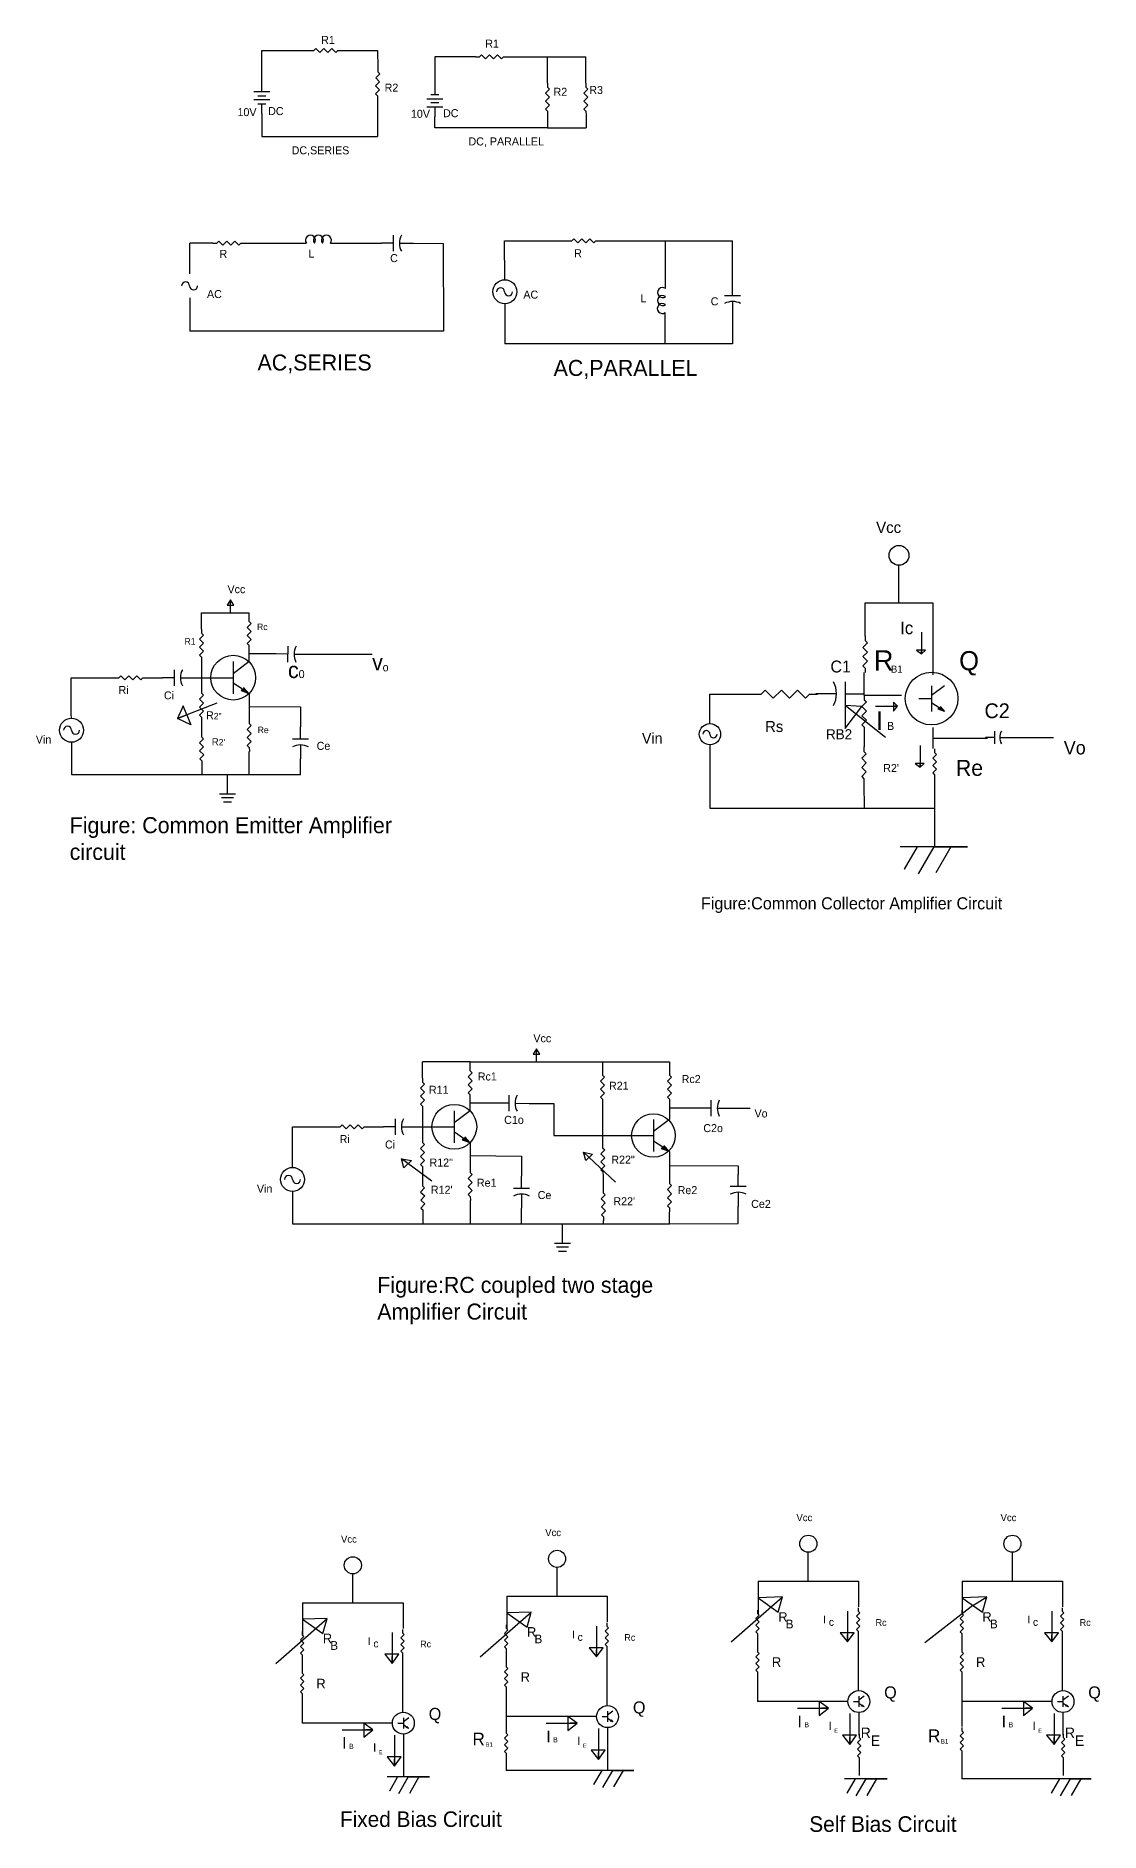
# Model space of a CAD drawing. Header units: inches. Extents: x 49.2 to 70.8, y -5.9 to 40.9.
# Drawn here: x 50.66 to 63.96, y 18.48 to 40.93 of the extents above; entities that cross this region are included whole.
import ezdxf

# ---------------------------------------------------------------- set-up
doc = ezdxf.new("R2010")
doc.units = ezdxf.units.IN
doc.header["$MEASUREMENT"] = 0

# ---------------------------------------------------------------- blocks, each defined once
blk = doc.blocks.new('Resistor')
at = {"color": 7}
blk.add_lwpolyline([(0, 0), (0.05, 0), (0.075, 0.025), (0.125, -0.025), (0.175, 0.025), (0.225, -0.025), (0.275, 0.025), (0.325, -0.025), (0.35, 0), (0.4, 0)], dxfattribs=at)
blk = doc.blocks.new('Battery')
at = {"color": 7}
for p, q in [((0, 0), (0.125, 0)), ((0.125, 0.05), (0.125, -0.05)), ((0.175, -0.1), (0.175, 0.1)), ((0.225, 0.05), (0.225, -0.05)), ((0.275, -0.1), (0.275, 0.1)), ((0.275, 0), (0.4, 0))]:
    blk.add_line(p, q, dxfattribs=at)
blk = doc.blocks.new('Capacitor')
at = {"color": 7}
for p, q in [((0.15, 0), (0, 0)), ((0.15, -0.1), (0.15, 0.1)), ((0.225, 0), (0.4, 0))]:
    blk.add_line(p, q, dxfattribs=at)
blk.add_arc((0.4375, 0), 0.2125, 151.9275, 208.0725, dxfattribs=at)
blk = doc.blocks.new('Inductor')
at = {"color": 7}
for p, q in [((0, 0), (0.05, 0)), ((0.35, 0), (0.4, 0))]:
    blk.add_line(p, q, dxfattribs=at)
for centre in [(0.1, 0.0375), (0.2, 0.0375), (0.3, 0.0375)]:
    blk.add_arc(centre, 0.0625, 323.1301, 216.8699, dxfattribs=at)
blk = doc.blocks.new('Transistor - NPN')
at = {"color": 7}
for p, q in [((0, 0), (0.199999, 0)), ((0.199999, 0.2), (0.199999, -0.2)), ((0.399999, 0.2), (0.199999, 0.05)), ((0.316132, -0.145536), (0.201153, -0.069033)), ((0.302516, -0.166503), (0.316132, -0.145536)), ((0.399999, -0.2), (0.302516, -0.166503)), ((0.329748, -0.124569), (0.399999, -0.2))]:
    blk.add_line(p, q, dxfattribs=at)
blk.add_solid([(0.302516, -0.166503), (0.399999, -0.2), (0.329748, -0.124569)], dxfattribs=at)
blk = doc.blocks.new('Ground')
at = {"color": 7}
for p, q in [((-0.1, 0), (0.1, 0)), ((0.075, -0.05), (-0.075, -0.05)), ((-0.05, -0.1), (0.05, -0.1))]:
    blk.add_line(p, q, dxfattribs=at)

msp = doc.modelspace()

# ---------------------------------------------------------------- linework, layer by layer
for p, q in [((53.483, 40.743), (54.082, 40.743)), ((53.483, 40.354), (53.483, 40.743)), ((54.48, 40.743), (54.928, 40.743)), ((54.928, 40.743), (54.93, 40.526)), ((56.152, 40.665), (55.643, 40.665)), ((55.643, 40.665), (55.643, 40.314)), ((56.552, 40.665), (57.531, 40.665)), ((57.052, 40.337), (57.052, 40.665)), ((57.531, 40.337), (57.531, 40.665)), ((53.483, 39.954), (53.483, 39.669)), ((54.927, 40.126), (54.927, 39.669)), ((55.643, 39.778), (55.643, 39.914)), ((57.052, 39.778), (55.643, 39.778)), ((57.052, 39.937), (57.052, 39.778)), ((57.052, 39.778), (57.533, 39.778)), ((57.533, 39.937), (57.533, 39.778)), ((53.483, 39.669), (54.927, 39.669)), ((52.583, 37.952), (52.583, 38.335)), ((52.869, 38.335), (52.583, 38.335)), ((53.269, 38.335), (53.989, 38.335)), ((54.389, 38.335), (54.976, 38.335)), ((55.376, 38.335), (55.746, 38.334)), ((55.746, 38.334), (55.75, 37.236)), ((56.514, 38.364), (57.305, 38.364)), ((56.519, 37.88), (56.514, 38.364)), ((57.705, 38.364), (59.365, 38.365)), ((58.527, 37.82), (58.527, 38.363)), ((59.365, 37.819), (59.365, 38.365)), ((52.583, 37.652), (52.583, 37.236)), ((56.519, 37.58), (56.519, 37.081)), ((58.523, 37.081), (58.523, 37.42)), ((59.365, 37.433), (59.365, 37.081)), ((55.75, 37.236), (52.583, 37.236)), ((58.523, 37.081), (56.519, 37.081)), ((59.365, 37.081), (58.523, 37.081)), ((61.444, 34.249), (61.444, 34.311)), ((61.444, 33.841), (61.444, 34.249)), ((52.727, 33.516), (52.727, 33.719)), ((52.727, 33.719), (53.049, 33.719)), ((53.09, 33.881), (53.049, 33.816)), ((53.049, 33.816), (53.133, 33.816)), ((53.049, 33.719), (53.049, 33.719)), ((53.049, 33.719), (53.049, 33.719)), ((53.049, 33.719), (53.322, 33.719)), ((53.09, 33.719), (53.09, 33.881)), ((53.133, 33.816), (53.09, 33.881)), ((53.322, 33.658), (53.322, 33.719)), ((61.023, 33.428), (61.023, 33.841)), ((61.023, 33.841), (61.866, 33.841)), ((61.866, 33.841), (61.866, 33.328)), ((61.726, 33.476), (61.726, 33.204)), ((53.324, 33.108), (53.324, 33.258)), ((61.777, 33.251), (61.664, 33.251)), ((61.664, 33.251), (61.726, 33.204)), ((61.726, 33.204), (61.726, 33.255)), ((61.726, 33.204), (61.777, 33.251)), ((61.866, 33.328), (61.867, 32.944)), ((52.727, 33.116), (52.727, 32.764)), ((53.659, 33.204), (53.324, 33.204)), ((54.059, 33.201), (54.86, 33.201)), ((51.1, 32.451), (51.1, 32.908)), ((51.1, 32.908), (51.646, 32.908)), ((52.046, 32.908), (52.238, 32.908)), ((52.638, 32.908), (52.924, 32.908)), ((61.009, 32.69), (61.009, 32.971)), ((52.917, 32.589), (52.427, 32.397)), ((52.499, 32.558), (52.427, 32.397)), ((52.545, 32.443), (52.499, 32.558)), ((53.324, 32.708), (53.322, 32.387)), ((53.323, 32.547), (53.963, 32.543)), ((53.963, 32.543), (53.963, 32.292)), ((59.082, 32.335), (59.082, 32.701)), ((59.082, 32.701), (59.624, 32.701)), ((61.274, 32.162), (60.773, 32.561)), ((60.773, 32.561), (60.773, 32.271)), ((60.98, 32.547), (60.773, 32.561)), ((60.773, 32.271), (60.98, 32.547)), ((61.009, 32.69), (61.477, 32.69)), ((61.151, 32.552), (61.424, 32.552)), ((61.424, 32.552), (61.373, 32.552)), ((61.424, 32.552), (61.376, 32.603)), ((61.376, 32.603), (61.376, 32.49)), ((61.376, 32.49), (61.424, 32.552)), ((52.427, 32.397), (52.545, 32.443)), ((52.427, 32.397), (52.427, 32.397)), ((52.427, 32.397), (52.427, 32.397)), ((52.427, 32.397), (52.427, 32.397)), ((52.427, 32.397), (52.427, 32.397)), ((52.427, 32.397), (52.427, 32.397)), ((52.427, 32.397), (52.427, 32.397)), ((52.427, 32.397), (52.427, 32.397)), ((52.427, 32.397), (52.427, 32.397)), ((52.594, 32.318), (52.427, 32.397)), ((52.545, 32.443), (52.594, 32.318)), ((52.727, 32.364), (52.727, 32.218)), ((61.009, 32.262), (61.009, 32.044)), ((61.868, 32.286), (61.868, 32.022)), ((61.868, 32.154), (62.551, 32.154)), ((62.822, 32.162), (63.375, 32.162)), ((51.102, 32.051), (51.102, 31.697)), ((53.325, 31.697), (53.325, 31.987)), ((53.963, 31.697), (53.963, 31.892)), ((59.082, 32.069), (59.082, 31.693)), ((61.71, 32.061), (61.71, 31.789)), ((51.102, 31.697), (52.731, 31.697)), ((52.731, 31.818), (52.731, 31.697)), ((52.731, 31.697), (53.325, 31.697)), ((53.052, 31.457), (53.053, 31.699)), ((53.325, 31.697), (53.963, 31.697)), ((59.082, 31.693), (59.082, 31.276)), ((61.761, 31.836), (61.648, 31.836)), ((61.648, 31.836), (61.71, 31.789)), ((61.71, 31.789), (61.71, 31.84)), ((61.71, 31.789), (61.761, 31.836)), ((61.889, 31.649), (61.889, 30.794)), ((61.007, 31.587), (61.01, 31.276)), ((59.082, 31.276), (61.01, 31.276)), ((61.01, 31.276), (61.881, 31.276)), ((61.881, 30.794), (61.461, 30.794)), ((61.671, 30.794), (61.508, 30.514)), ((61.881, 30.794), (61.686, 30.459)), ((61.881, 30.794), (62.302, 30.794)), ((62.302, 30.794), (61.881, 30.794)), ((62.091, 30.794), (61.903, 30.471)), ((61.508, 30.514), (61.508, 30.514)), ((55.49, 27.904), (55.49, 28.107)), ((56.085, 28.107), (55.49, 28.107)), ((55.49, 27.904), (55.49, 28.107)), ((56.085, 28.107), (55.49, 28.107)), ((56.085, 28.047), (56.085, 28.107)), ((56.085, 28.107), (57.74, 28.107)), ((56.085, 28.047), (56.085, 28.107)), ((56.085, 28.107), (57.74, 28.107)), ((56.913, 28.27), (56.871, 28.204)), ((56.913, 28.27), (56.871, 28.204)), ((56.871, 28.204), (56.955, 28.204)), ((56.871, 28.204), (56.955, 28.204)), ((56.913, 28.107), (56.913, 28.27)), ((56.955, 28.204), (56.913, 28.27)), ((56.913, 28.107), (56.913, 28.27)), ((56.955, 28.204), (56.913, 28.27)), ((57.74, 28.107), (57.74, 27.942)), ((57.74, 28.107), (58.578, 28.107)), ((57.74, 28.107), (57.74, 27.942)), ((57.74, 28.107), (58.578, 28.107)), ((58.578, 28.107), (58.578, 27.991)), ((58.578, 28.107), (58.578, 27.991)), ((56.087, 27.497), (56.087, 27.647)), ((56.087, 27.497), (56.087, 27.647)), ((55.49, 27.504), (55.49, 27.152)), ((55.49, 27.504), (55.49, 27.152)), ((56.422, 27.592), (56.087, 27.592)), ((56.422, 27.592), (56.087, 27.592)), ((56.822, 27.589), (57.129, 27.587)), ((56.822, 27.589), (57.129, 27.587)), ((57.129, 27.587), (57.129, 27.187)), ((57.129, 27.587), (57.129, 27.187)), ((57.74, 27.592), (57.74, 27.083)), ((57.74, 27.592), (57.74, 27.083)), ((58.575, 27.387), (58.578, 27.39)), ((58.575, 27.387), (58.578, 27.39)), ((58.578, 27.591), (58.578, 27.39)), ((58.578, 27.591), (58.578, 27.39)), ((58.949, 27.53), (58.578, 27.53)), ((58.949, 27.53), (58.578, 27.53)), ((59.349, 27.53), (59.586, 27.53)), ((59.349, 27.53), (59.586, 27.53)), ((53.863, 26.839), (53.863, 27.297)), ((53.863, 27.297), (54.409, 27.297)), ((53.863, 26.839), (53.863, 27.297)), ((53.863, 27.297), (54.409, 27.297)), ((54.809, 27.297), (55.001, 27.297)), ((54.809, 27.297), (55.001, 27.297)), ((55.401, 27.297), (55.687, 27.297)), ((55.401, 27.297), (55.687, 27.297)), ((57.129, 27.187), (58.175, 27.187)), ((57.129, 27.187), (58.175, 27.187)), ((56.087, 27.097), (56.084, 26.775)), ((56.087, 27.097), (56.084, 26.775)), ((56.086, 26.936), (56.726, 26.931)), ((56.086, 26.936), (56.726, 26.931)), ((56.726, 26.931), (56.726, 26.68)), ((56.726, 26.931), (56.726, 26.68)), ((57.902, 26.604), (57.501, 26.98)), ((57.501, 26.98), (57.614, 26.953)), ((57.529, 26.874), (57.501, 26.98)), ((57.902, 26.604), (57.501, 26.98)), ((57.501, 26.98), (57.614, 26.953)), ((57.529, 26.874), (57.501, 26.98)), ((57.614, 26.953), (57.529, 26.874)), ((57.614, 26.953), (57.529, 26.874)), ((58.575, 26.987), (58.575, 26.636)), ((58.575, 26.987), (58.575, 26.636)), ((55.605, 26.617), (55.225, 26.897)), ((55.225, 26.897), (55.35, 26.877)), ((55.255, 26.785), (55.225, 26.897)), ((55.605, 26.617), (55.225, 26.897)), ((55.225, 26.897), (55.35, 26.877)), ((55.255, 26.785), (55.225, 26.897)), ((55.35, 26.877), (55.255, 26.785)), ((55.35, 26.877), (55.255, 26.785)), ((55.49, 26.752), (55.49, 26.607)), ((55.49, 26.752), (55.49, 26.607)), ((58.575, 26.811), (59.436, 26.809)), ((58.575, 26.811), (59.436, 26.809)), ((59.436, 26.809), (59.436, 26.703)), ((59.436, 26.809), (59.436, 26.703)), ((57.746, 26.683), (57.746, 26.523)), ((57.746, 26.683), (57.746, 26.523)), ((53.865, 26.439), (53.865, 26.085)), ((53.865, 26.439), (53.865, 26.085)), ((56.088, 26.085), (56.088, 26.375)), ((56.088, 26.085), (56.088, 26.375)), ((56.726, 26.085), (56.726, 26.28)), ((56.726, 26.085), (56.726, 26.28)), ((59.436, 26.09), (59.436, 26.303)), ((59.436, 26.09), (59.436, 26.303)), ((53.865, 26.085), (55.493, 26.085)), ((53.865, 26.085), (55.493, 26.085)), ((55.493, 26.207), (55.493, 26.085)), ((55.493, 26.207), (55.493, 26.085)), ((55.493, 26.085), (56.088, 26.085)), ((55.493, 26.085), (56.088, 26.085)), ((56.088, 26.085), (56.726, 26.085)), ((56.088, 26.085), (56.726, 26.085)), ((56.726, 26.085), (57.752, 26.086)), ((56.726, 26.085), (57.752, 26.086)), ((57.239, 25.844), (57.239, 26.086)), ((57.239, 25.844), (57.239, 26.086)), ((57.752, 26.086), (57.752, 26.124)), ((57.752, 26.086), (57.752, 26.124)), ((57.752, 26.086), (58.576, 26.086)), ((57.752, 26.086), (58.576, 26.086)), ((58.576, 26.086), (58.575, 26.236)), ((58.576, 26.086), (58.575, 26.236)), ((58.576, 26.086), (59.436, 26.09)), ((58.576, 26.086), (59.436, 26.09)), ((57.171, 21.726), (57.171, 21.793)), ((60.311, 21.913), (60.311, 21.98)), ((60.311, 21.619), (60.311, 21.913)), ((62.862, 21.913), (62.862, 21.98)), ((62.862, 21.619), (62.862, 21.913)), ((54.619, 21.644), (54.619, 21.711)), ((54.619, 21.35), (54.619, 21.644)), ((57.171, 21.432), (57.171, 21.726)), ((59.683, 21.619), (59.683, 21.206)), ((59.683, 21.619), (60.939, 21.619)), ((60.939, 21.619), (60.939, 21.299)), ((62.234, 21.619), (62.234, 21.206)), ((62.234, 21.619), (63.49, 21.619)), ((63.49, 21.619), (63.49, 21.299)), ((53.991, 21.35), (53.991, 20.937)), ((53.991, 21.35), (55.247, 21.35)), ((55.247, 21.35), (55.247, 21.03)), ((56.543, 21.432), (56.543, 21.018)), ((56.543, 21.432), (57.799, 21.432)), ((57.799, 21.432), (57.799, 21.112)), ((59.348, 20.861), (59.989, 21.422)), ((59.989, 21.422), (59.683, 21.412)), ((59.683, 21.412), (59.936, 21.232)), ((59.936, 21.232), (59.989, 21.422)), ((62.541, 21.422), (62.234, 21.412)), ((62.234, 21.412), (62.487, 21.232)), ((62.369, 21.316), (62.541, 21.422)), ((62.487, 21.232), (62.541, 21.422)), ((53.656, 20.592), (54.297, 21.153)), ((54.297, 21.153), (53.991, 21.143)), ((53.991, 21.143), (54.244, 20.964)), ((54.244, 20.964), (54.297, 21.153)), ((56.208, 20.674), (56.849, 21.234)), ((56.849, 21.234), (56.543, 21.225)), ((56.543, 21.225), (56.796, 21.045)), ((56.796, 21.045), (56.849, 21.234)), ((60.803, 21.246), (60.803, 20.861)), ((62.369, 21.316), (61.768, 20.851)), ((63.354, 21.246), (63.354, 20.861)), ((55.111, 20.978), (55.111, 20.592)), ((57.663, 21.059), (57.663, 20.674)), ((59.677, 20.946), (59.677, 20.738)), ((60.886, 20.976), (60.711, 20.976)), ((60.711, 20.976), (60.803, 20.861)), ((60.803, 20.861), (60.886, 20.976)), ((60.803, 20.861), (60.803, 20.947)), ((60.933, 20.952), (60.933, 20.244)), ((62.228, 20.946), (62.228, 20.738)), ((63.437, 20.976), (63.262, 20.976)), ((63.262, 20.976), (63.354, 20.861)), ((63.354, 20.861), (63.437, 20.976)), ((63.354, 20.861), (63.354, 20.947)), ((63.484, 20.952), (63.484, 20.244)), ((53.985, 20.677), (53.985, 20.469)), ((55.193, 20.707), (55.019, 20.707)), ((55.019, 20.707), (55.111, 20.592)), ((55.111, 20.592), (55.193, 20.707)), ((55.111, 20.592), (55.111, 20.679)), ((55.241, 20.683), (55.241, 19.975)), ((56.537, 20.759), (56.537, 20.551)), ((57.746, 20.788), (57.571, 20.788)), ((57.571, 20.788), (57.663, 20.674)), ((57.663, 20.674), (57.746, 20.788)), ((57.663, 20.674), (57.663, 20.76)), ((57.793, 20.765), (57.793, 20.057)), ((59.677, 20.445), (59.677, 20.115)), ((62.228, 20.445), (62.228, 20.115)), ((56.537, 20.257), (56.537, 19.927)), ((60.967, 20.268), (60.967, 20.268)), ((63.518, 20.268), (63.518, 20.268)), ((53.985, 20.176), (53.985, 19.846)), ((55.275, 19.999), (55.275, 19.999)), ((57.827, 20.081), (57.827, 20.081)), ((60.805, 20.115), (59.677, 20.115)), ((60.176, 20.033), (60.562, 20.033)), ((60.562, 20.033), (60.447, 20.115)), ((60.447, 20.115), (60.447, 19.94)), ((60.447, 19.94), (60.562, 20.033)), ((60.562, 20.033), (60.475, 20.033)), ((60.943, 19.977), (60.943, 19.694)), ((63.357, 20.115), (62.228, 20.115)), ((62.228, 20.115), (62.228, 19.804)), ((62.728, 20.033), (63.113, 20.033)), ((63.113, 20.033), (62.999, 20.115)), ((62.999, 20.115), (62.999, 19.94)), ((62.999, 19.94), (63.113, 20.033)), ((63.113, 20.033), (63.027, 20.033)), ((63.494, 19.977), (63.494, 19.694)), ((55.113, 19.846), (53.985, 19.846)), ((54.484, 19.764), (54.87, 19.764)), ((54.87, 19.764), (54.755, 19.846)), ((54.755, 19.846), (54.755, 19.672)), ((54.755, 19.672), (54.87, 19.764)), ((54.87, 19.764), (54.783, 19.764)), ((57.665, 19.927), (56.537, 19.927)), ((56.537, 19.927), (56.537, 19.763)), ((57.036, 19.845), (57.422, 19.845)), ((57.422, 19.845), (57.307, 19.928)), ((57.307, 19.928), (57.307, 19.753)), ((57.307, 19.753), (57.422, 19.845)), ((57.422, 19.845), (57.335, 19.845)), ((57.69, 19.778), (57.69, 19.392)), ((57.802, 19.79), (57.802, 19.254)), ((60.831, 19.965), (60.831, 19.579)), ((63.382, 19.965), (63.382, 19.579)), ((55.138, 19.696), (55.138, 19.31)), ((55.25, 19.708), (55.25, 19.173)), ((60.913, 19.694), (60.738, 19.694)), ((60.738, 19.694), (60.831, 19.579)), ((60.831, 19.579), (60.913, 19.694)), ((60.831, 19.579), (60.831, 19.666)), ((63.465, 19.694), (63.29, 19.694)), ((63.29, 19.694), (63.382, 19.579)), ((63.382, 19.579), (63.465, 19.694)), ((63.382, 19.579), (63.382, 19.666)), ((55.221, 19.425), (55.046, 19.425)), ((55.046, 19.425), (55.138, 19.31)), ((55.138, 19.31), (55.221, 19.425)), ((55.138, 19.31), (55.138, 19.397)), ((56.536, 19.428), (56.536, 19.254)), ((57.773, 19.507), (57.598, 19.507)), ((57.598, 19.507), (57.69, 19.392)), ((57.69, 19.392), (57.773, 19.507)), ((57.69, 19.392), (57.69, 19.479)), ((60.946, 19.375), (60.946, 19.19)), ((62.228, 19.457), (62.228, 19.148)), ((63.497, 19.375), (63.497, 19.19)), ((55.312, 19.173), (55.046, 19.173)), ((55.179, 19.173), (55.076, 18.995)), ((55.312, 19.173), (55.189, 18.961)), ((55.312, 19.173), (55.578, 19.173)), ((55.578, 19.173), (55.312, 19.173)), ((55.445, 19.173), (55.326, 18.968)), ((57.598, 19.254), (56.536, 19.254)), ((57.864, 19.254), (57.598, 19.254)), ((57.731, 19.254), (57.628, 19.077)), ((57.628, 19.077), (57.628, 19.077)), ((57.864, 19.254), (57.741, 19.043)), ((57.864, 19.254), (58.131, 19.254)), ((58.131, 19.254), (57.864, 19.254)), ((57.997, 19.254), (57.878, 19.05)), ((61.03, 19.148), (60.764, 19.148)), ((60.897, 19.148), (60.794, 18.971)), ((61.03, 19.148), (60.907, 18.936)), ((61.03, 19.148), (61.297, 19.148)), ((61.297, 19.148), (61.03, 19.148)), ((61.164, 19.148), (61.044, 18.943)), ((63.316, 19.148), (62.228, 19.148)), ((63.582, 19.148), (63.316, 19.148)), ((63.449, 19.148), (63.345, 18.971)), ((63.582, 19.148), (63.458, 18.936)), ((63.582, 19.148), (63.848, 19.148)), ((63.848, 19.148), (63.582, 19.148)), ((63.715, 19.148), (63.595, 18.943)), ((55.076, 18.995), (55.076, 18.995)), ((60.794, 18.971), (60.794, 18.971)), ((63.345, 18.971), (63.345, 18.971))]:
    msp.add_line(p, q)
at = {"color": 7}
for p, q in [((51.101, 32.401), (51.1, 32.451)), ((51.103, 32.101), (51.102, 32.051)), ((53.863, 26.789), (53.863, 26.839)), ((53.863, 26.789), (53.863, 26.839)), ((53.865, 26.489), (53.865, 26.439)), ((53.865, 26.489), (53.865, 26.439))]:
    msp.add_line(p, q, dxfattribs=at)
for centre, radius in [((56.519, 37.73), 0.15), ((53.124, 32.908), 0.28), ((51.103, 32.251), 0.15), ((59.082, 32.202), 0.133), ((55.887, 27.297), 0.28), ((55.887, 27.297), 0.28), ((58.375, 27.187), 0.272), ((58.375, 27.187), 0.272), ((53.865, 26.639), 0.15), ((53.865, 26.639), 0.15)]:
    msp.add_circle(centre, radius, dxfattribs=at)
for centre, radius in [((61.444, 34.436), 0.124), ((61.852, 32.647), 0.329), ((57.171, 21.899), 0.107), ((60.311, 22.087), 0.107), ((62.862, 22.087), 0.107), ((54.619, 21.818), 0.107), ((60.943, 20.115), 0.137), ((63.494, 20.115), 0.137), ((55.25, 19.846), 0.137), ((57.802, 19.927), 0.137)]:
    msp.add_circle(centre, radius)
for centre, radius, start, end in [((52.529, 37.802), 0.05, 0, 180), ((52.629, 37.802), 0.05, 180, 0), ((56.465, 37.73), 0.05, 0, 180), ((56.565, 37.73), 0.05, 180, 0), ((51.053, 32.251), 0.05, 0, 180), ((51.153, 32.251), 0.05, 180, 0), ((59.038, 32.202), 0.0443, 0, 180), ((59.126, 32.202), 0.0443, 180, 0), ((53.815, 26.639), 0.05, 0, 180), ((53.815, 26.639), 0.05, 0, 180), ((53.915, 26.639), 0.05, 180, 0), ((53.915, 26.639), 0.05, 180, 0)]:
    msp.add_arc(centre, radius, start, end, dxfattribs=at)

# ---------------------------------------------------------------- block references
for name, p in [('Resistor', (54.08, 40.743)), ('Resistor', (56.152, 40.665)), ('Inductor', (53.989, 38.335)), ('Capacitor', (54.976, 38.335)), ('Resistor', (57.305, 38.364)), ('Resistor', (52.869, 38.335)), ('Capacitor', (52.238, 32.908)), ('Transistor - NPN', (52.924, 32.908)), ('Resistor', (51.646, 32.908)), ('Ground', (53.052, 31.457)), ('Capacitor', (58.949, 27.53)), ('Capacitor', (58.949, 27.53)), ('Capacitor', (55.001, 27.297)), ('Capacitor', (55.001, 27.297)), ('Transistor - NPN', (55.687, 27.297)), ('Transistor - NPN', (55.687, 27.297)), ('Transistor - NPN', (58.175, 27.187)), ('Transistor - NPN', (58.175, 27.187)), ('Resistor', (54.409, 27.297)), ('Resistor', (54.409, 27.297)), ('Ground', (57.239, 25.844)), ('Ground', (57.239, 25.844))]:
    msp.add_blockref(name, p)
for name, p, rotation in [('Resistor', (54.93, 40.526), 269.6227371710343), ('Battery', (53.483, 39.954), 90), ('Battery', (55.643, 40.314), 270), ('Resistor', (57.052, 40.337), 270), ('Resistor', (57.531, 40.337), 270.2711137972792), ('Inductor', (58.523, 37.42), 89.35564525997849), ('Capacitor', (59.365, 37.833), 270.0201560931736), ('Resistor', (52.727, 33.516), 270), ('Resistor', (53.324, 33.258), 90.22353832689855), ('Capacitor', (53.659, 33.204), 359.6137149718789), ('Resistor', (52.727, 32.764), 270), ('Resistor', (53.322, 32.387), 270.5115844945047), ('Resistor', (52.727, 32.218), 270.5115844945047), ('Capacitor', (53.963, 32.292), 270), ('Resistor', (55.49, 27.904), 270), ('Resistor', (55.49, 27.904), 270), ('Resistor', (56.087, 27.647), 90.22353832689855), ('Resistor', (56.087, 27.647), 90.22353832689855), ('Resistor', (57.74, 27.992), 270), ('Resistor', (57.74, 27.992), 270), ('Resistor', (58.578, 27.991), 270), ('Resistor', (58.578, 27.991), 270), ('Capacitor', (56.422, 27.592), 359.6137149718789), ('Capacitor', (56.422, 27.592), 359.6137149718789), ('Resistor', (55.49, 27.152), 270), ('Resistor', (55.49, 27.152), 270), ('Resistor', (57.74, 27.083), 270.8030806280922), ('Resistor', (57.74, 27.083), 270.8030806280922), ('Resistor', (56.084, 26.775), 270.5115844945047), ('Resistor', (56.084, 26.775), 270.5115844945047), ('Resistor', (55.49, 26.607), 270.5115844945047), ('Resistor', (55.49, 26.607), 270.5115844945047), ('Capacitor', (56.726, 26.68), 270), ('Capacitor', (56.726, 26.68), 270), ('Resistor', (57.746, 26.523), 270.9251764641636), ('Resistor', (57.746, 26.523), 270.9251764641636), ('Resistor', (58.575, 26.636), 270), ('Resistor', (58.575, 26.636), 270), ('Capacitor', (59.436, 26.703), 270), ('Capacitor', (59.436, 26.703), 270)]:
    msp.add_blockref(name, p, dxfattribs=dict(rotation=rotation))
for name, p, xscale, yscale, zscale, rotation in [('Resistor', (61.023, 33.428), 1.142568649684932, 1.142568649684932, 1.142568649684937, 270), ('Capacitor', (60.995, 32.708), 1.476207801077635, 1.476207801077649, 1.476207801077646, 180), ('Resistor', (61.009, 32.69), 1.142568649684932, 1.142568649684932, 1.142568649684937, 270), ('Resistor', (61.007, 32.044), 1.142568649684932, 1.142568649684932, 1.142568649684937, 270), ('Resistor', (61.889, 32.018), 0.9234470822183312, 0.9234470822183312, 0.9234470822183225, 270), ('Resistor', (57.793, 21.099), 0.8349800530850331, 0.8349800530850331, 0.8349800530850255, 270), ('Resistor', (59.677, 21.259), 0.8349800530850331, 0.8349800530850331, 0.8349800530850255, 270), ('Resistor', (60.933, 21.286), 0.8349800530850331, 0.8349800530850331, 0.8349800530850255, 270), ('Resistor', (62.228, 21.259), 0.8349800530850331, 0.8349800530850331, 0.8349800530850255, 270), ('Resistor', (63.484, 21.286), 0.8349800530850331, 0.8349800530850331, 0.8349800530850255, 270), ('Resistor', (53.985, 20.99), 0.8349800530850331, 0.8349800530850331, 0.8349800530850255, 270), ('Resistor', (55.241, 21.017), 0.8349800530850331, 0.8349800530850331, 0.8349800530850255, 270), ('Resistor', (56.537, 21.072), 0.8349800530850331, 0.8349800530850331, 0.8349800530850255, 270), ('Resistor', (59.677, 20.779), 0.8349800530850331, 0.8349800530850331, 0.8349800530850255, 270), ('Resistor', (62.228, 20.779), 0.8349800530850331, 0.8349800530850331, 0.8349800530850255, 270), ('Resistor', (53.985, 20.51), 0.8349800530850331, 0.8349800530850331, 0.8349800530850255, 270), ('Resistor', (56.537, 20.591), 0.8349800530850331, 0.8349800530850331, 0.8349800530850255, 270), ('Resistor', (56.536, 19.762), 0.8349800530850331, 0.8349800530850331, 0.8349800530850255, 270), ('Resistor', (62.228, 19.791), 0.8349800530850331, 0.8349800530850331, 0.8349800530850255, 270), ('Resistor', (60.946, 19.709), 0.8349800530850331, 0.8349800530850331, 0.8349800530850255, 270), ('Resistor', (63.497, 19.709), 0.8349800530850331, 0.8349800530850331, 0.8349800530850255, 270)]:
    msp.add_blockref(name, p, dxfattribs=dict(xscale=xscale, yscale=yscale, zscale=zscale, rotation=rotation))
for name, p, xscale, yscale, zscale in [('Transistor - NPN', (61.692, 32.647), 0.8041286161904964, 0.8041286161904964, 0.8041286161904972), ('Resistor', (59.624, 32.7), 2, 2, 2), ('Capacitor', (62.525, 32.162), 0.7950837858427917, 0.7950837858428201, 0.7950837858428177), ('Transistor - NPN', (57.735, 19.927), 0.3357156773169692, 0.3357156773169692, 0.3357156773169647), ('Transistor - NPN', (60.875, 20.115), 0.3357156773169692, 0.3357156773169692, 0.3357156773169647), ('Transistor - NPN', (63.427, 20.115), 0.3357156773169692, 0.3357156773169692, 0.3357156773169647), ('Transistor - NPN', (55.183, 19.846), 0.3357156773169692, 0.3357156773169692, 0.3357156773169647)]:
    msp.add_blockref(name, p, dxfattribs=dict(xscale=xscale, yscale=yscale, zscale=zscale))

# ---------------------------------------------------------------- texts
at = {"attachment_point": 1}
for s, insert, char_height, width in [('R1', (54.222, 40.926), 0.1, 0.62598), ('R1', (56.274, 40.88), 0.1, 0.42895), ('R2', (55.016, 40.33), 0.1, 0.26495), ('R2', (57.127, 40.278), 0.1, 0.20393), ('R3', (57.574, 40.301), 0.1, 0.24584), ('10V', (53.177, 40.024), 0.1, 0.40933), ('DC', (53.56, 40.037), 0.1, 0.41593), ('10V', (55.345, 40.003), 0.1, 0.35793), ('DC', (55.746, 40.011), 0.1, 0.31532), ('DC,SERIES', (53.854, 39.547), 0.1, 1.44556), ('DC, PARALLEL', (56.064, 39.658), 0.1, 1.91356), ('R', (52.952, 38.253), 0.1, 0.49742), ('L', (54.065, 38.257), 0.1, 0.45916), ('C', (55.085, 38.2), 0.1, 0.47064), ('R', (57.384, 38.261), 0.1, 0.57564), ('AC', (52.796, 37.751), 0.1, 0.65813), ('AC', (56.75, 37.744), 0.1, 0.98312), ('L', (58.212, 37.699), 0.1, 0.42041), ('C', (59.091, 37.66), 0.1, 0.3622), ('AC,SERIES', (53.427, 36.946), 0.2, 2.42318), ('AC,PARALLEL', (57.128, 36.878), 0.2, 2.4827), ('Vcc', (61.159, 34.856), 0.1401, 0.63488), ('Vcc', (53.052, 34.063), 0.1, 0.43694), (' {\\H0.4x;Rc}', (53.348, 33.583), 0.2, 0.34842), ('Ic', (61.458, 33.609), 0.1584, 1.33562), ('R1', (52.515, 33.402), 0.08, 0.18734), ('R', (61.131, 33.25), 0.253, 2.3225), ('Q', (62.196, 33.24), 0.239, 1.89995), ('C1', (60.588, 33.122), 0.1493, 1.4163), ('B1', (61.345, 33.059), 0.0881, 0.27439), ('Ri', (51.691, 32.804), 0.1, 0.34375), ('Ci', (52.258, 32.737), 0.1, 0.22327), ('C2', (62.513, 32.587), 0.1848, 1.97715), ('Rs', (59.772, 32.367), 0.138, 1.11322), ('I', (61.158, 32.487), 0.233, 0.97043), ('B', (61.294, 32.355), 0.101, 0.52841), ('Vin', (50.657, 32.185), 0.1, 0.45219), ("R{\\H0.8889x;2'}", (52.856, 32.152), 0.09, 0.01339), ('Re', (53.43, 32.295), 0.08, 0.01204), ('Ce', (54.166, 32.106), 0.1, 0.57892), ('Vin', (58.232, 32.218), 0.1329, 1.00142), ('RB2', (60.532, 32.264), 0.1256, 1.35752), ('Vo', (63.504, 32.117), 0.1675, 2.0749), ('Re', (62.154, 31.881), 0.2, 2.02363), ("R2'", (61.248, 31.829), 0.0997, 0.1435), ('Figure: Common Emitter Amplifier circuit', (51.08, 31.165), 0.2, 4.01683), ('Figure:Common Collector Amplifier Circuit', (58.969, 30.164), 0.15084, 5.10418), ('Vcc', (56.875, 28.452), 0.1, 0.43694), ('Vcc', (56.875, 28.452), 0.1, 0.43694), ('Rc1', (56.18, 27.975), 0.1, 0.53645), ('Rc1', (56.18, 27.975), 0.1, 0.53645), ('R21', (57.82, 27.86), 0.1, 0.44256), ('R21', (57.82, 27.86), 0.1, 0.44256), ('Rc2', (58.728, 27.943), 0.1, 0.37124), ('Rc2', (58.728, 27.943), 0.1, 0.37124), ('R11', (55.57, 27.809), 0.1, 0.28012), ('R11', (55.57, 27.809), 0.1, 0.28012), ('C1o', (56.51, 27.433), 0.1, 0.38386), ('C1o', (56.51, 27.433), 0.1, 0.38386), ('Vo', (59.639, 27.513), 0.1, 0.29747), ('Vo', (59.639, 27.513), 0.1, 0.29747), ('Ri', (54.454, 27.193), 0.1, 0.34375), ('Ri', (54.454, 27.193), 0.1, 0.34375), ('C2o', (58.999, 27.33), 0.1, 0.45765), ('C2o', (58.999, 27.33), 0.1, 0.45765), ('Ci', (55.021, 27.125), 0.1, 0.22327), ('Ci', (55.021, 27.125), 0.1, 0.22327), ('R22"', (57.849, 26.936), 0.1, 0.36496), ('R22"', (57.849, 26.936), 0.1, 0.36496), ('R12"', (55.577, 26.9), 0.1, 0.42621), ('R12"', (55.577, 26.9), 0.1, 0.42621), ('Vin', (53.42, 26.573), 0.1, 0.45219), ('Vin', (53.42, 26.573), 0.1, 0.45219), ("R12'", (55.594, 26.56), 0.1, 0.36665), ("R12'", (55.594, 26.56), 0.1, 0.36665), ('Re1', (56.169, 26.648), 0.1, 0.32805), ('Re1', (56.169, 26.648), 0.1, 0.32805), ('Ce', (56.929, 26.494), 0.1, 0.57892), ('Ce', (56.929, 26.494), 0.1, 0.57892), ('Re2', (58.678, 26.555), 0.1, 0.52248), ('Re2', (58.678, 26.555), 0.1, 0.52248), ("R22'", (57.875, 26.416), 0.1, 0.48661), ("R22'", (57.875, 26.416), 0.1, 0.48661), ('Ce2', (59.597, 26.383), 0.1, 0.46528), ('Ce2', (59.597, 26.383), 0.1, 0.46528), ('Figure:RC coupled two stage Amplifier Circuit', (54.924, 25.421), 0.2, 4.28073), ('Figure:RC coupled two stage Amplifier Circuit', (54.924, 25.421), 0.2, 4.28073), ('Vcc', (60.163, 22.458), 0.0887, 0.40208), ('Vcc', (62.714, 22.458), 0.0887, 0.40208), ('Vcc', (57.023, 22.271), 0.0887, 0.40208), ('Vcc', (54.471, 22.189), 0.0887, 0.40208), ('R', (59.936, 21.232), 0.12, 1.09638), ('B', (60.029, 21.139), 0.109, 0.72177), ('I', (60.497, 21.187), 0.0957, 0.9136), ('c', (60.568, 21.157), 0.0957, 0.90351), ('Rc', (61.152, 21.145), 0.084, 0.13256), ('R', (62.487, 21.232), 0.12, 1.09638), ('B', (62.581, 21.139), 0.109, 0.72177), ('I', (63.048, 21.187), 0.0957, 0.9136), ('c', (63.119, 21.157), 0.0957, 0.90351), ('Rc', (63.703, 21.145), 0.084, 0.13256), ('R', (54.244, 20.964), 0.12, 1.09638), ('I', (54.805, 20.918), 0.0957, 0.9136), ('Rc', (55.46, 20.876), 0.084, 0.13256), ('R', (56.796, 21.045), 0.12, 1.09638), ('B', (56.889, 20.952), 0.109, 0.72177), ('I', (57.357, 21), 0.0957, 0.9136), ('c', (57.428, 20.97), 0.0957, 0.90351), ('Rc', (58.012, 20.958), 0.084, 0.13256), ('B', (54.337, 20.87), 0.109, 0.72177), ('c', (54.876, 20.888), 0.0957, 0.90351), ('R', (59.856, 20.669), 0.12, 1.09638), ('R', (62.407, 20.669), 0.12, 1.09638), ('R', (56.716, 20.482), 0.12, 1.09638), ('R', (54.163, 20.4), 0.12, 1.09638), ('Q', (61.259, 20.305), 0.151, 1.20328), ('Q', (63.81, 20.305), 0.151, 1.20328), ('Q', (55.567, 20.036), 0.151, 1.20328), ('Q', (58.119, 20.117), 0.151, 1.20328), ('I', (57.036, 19.753), 0.147, 0.6146), ('I', (60.176, 19.94), 0.147, 0.6146), ('B', (60.262, 19.857), 0.0637, 0.33465), ('I', (60.564, 19.864), 0.104, 1.17672), ('E', (60.635, 19.777), 0.0506, 0.23481), ('R', (60.966, 19.79), 0.131, 1.20133), ('R', (61.807, 19.767), 0.16, 1.47088), ('I', (62.728, 19.94), 0.147, 0.6146), ('B', (62.813, 19.857), 0.0637, 0.33465), ('I', (63.115, 19.864), 0.104, 1.17672), ('E', (63.186, 19.777), 0.0506, 0.23481), ('R', (63.518, 19.79), 0.131, 1.20133), ('I', (54.484, 19.672), 0.147, 0.6146), ('B', (54.57, 19.588), 0.0637, 0.33465), ('I', (54.872, 19.595), 0.104, 1.17672), ('R', (56.114, 19.727), 0.16, 1.47088), ('B1', (56.275, 19.606), 0.0558, 0.28251), ('B', (57.122, 19.669), 0.0637, 0.33465), ('I', (57.424, 19.677), 0.104, 1.17672), ('E', (57.495, 19.59), 0.0506, 0.23481), ('E', (61.091, 19.693), 0.131, 1.09777), ('B1', (61.967, 19.646), 0.0558, 0.28251), ('E', (63.642, 19.693), 0.131, 1.09777), ('E', (54.943, 19.508), 0.0506, 0.23481), ('Fixed Bias Circuit', (54.457, 18.743), 0.19455, 3.75588), ('Self Bias Circuit', (60.323, 18.682), 0.19509, 2.80921)]:
    msp.add_mtext(s, dxfattribs=dict(at, insert=insert, char_height=char_height, width=width))
for s, insert, char_height in [('c{\\H0.5x;0}', (53.808, 33.103), 0.2), ('v', (54.86, 33.201), 0.2), ('o', (54.991, 33.088), 0.1), (' R{\\H0.8x;2"}', (52.747, 32.488), 0.1)]:
    msp.add_mtext(s, dxfattribs=dict(at, insert=insert, char_height=char_height))

doc.saveas('drawing.dxf')
